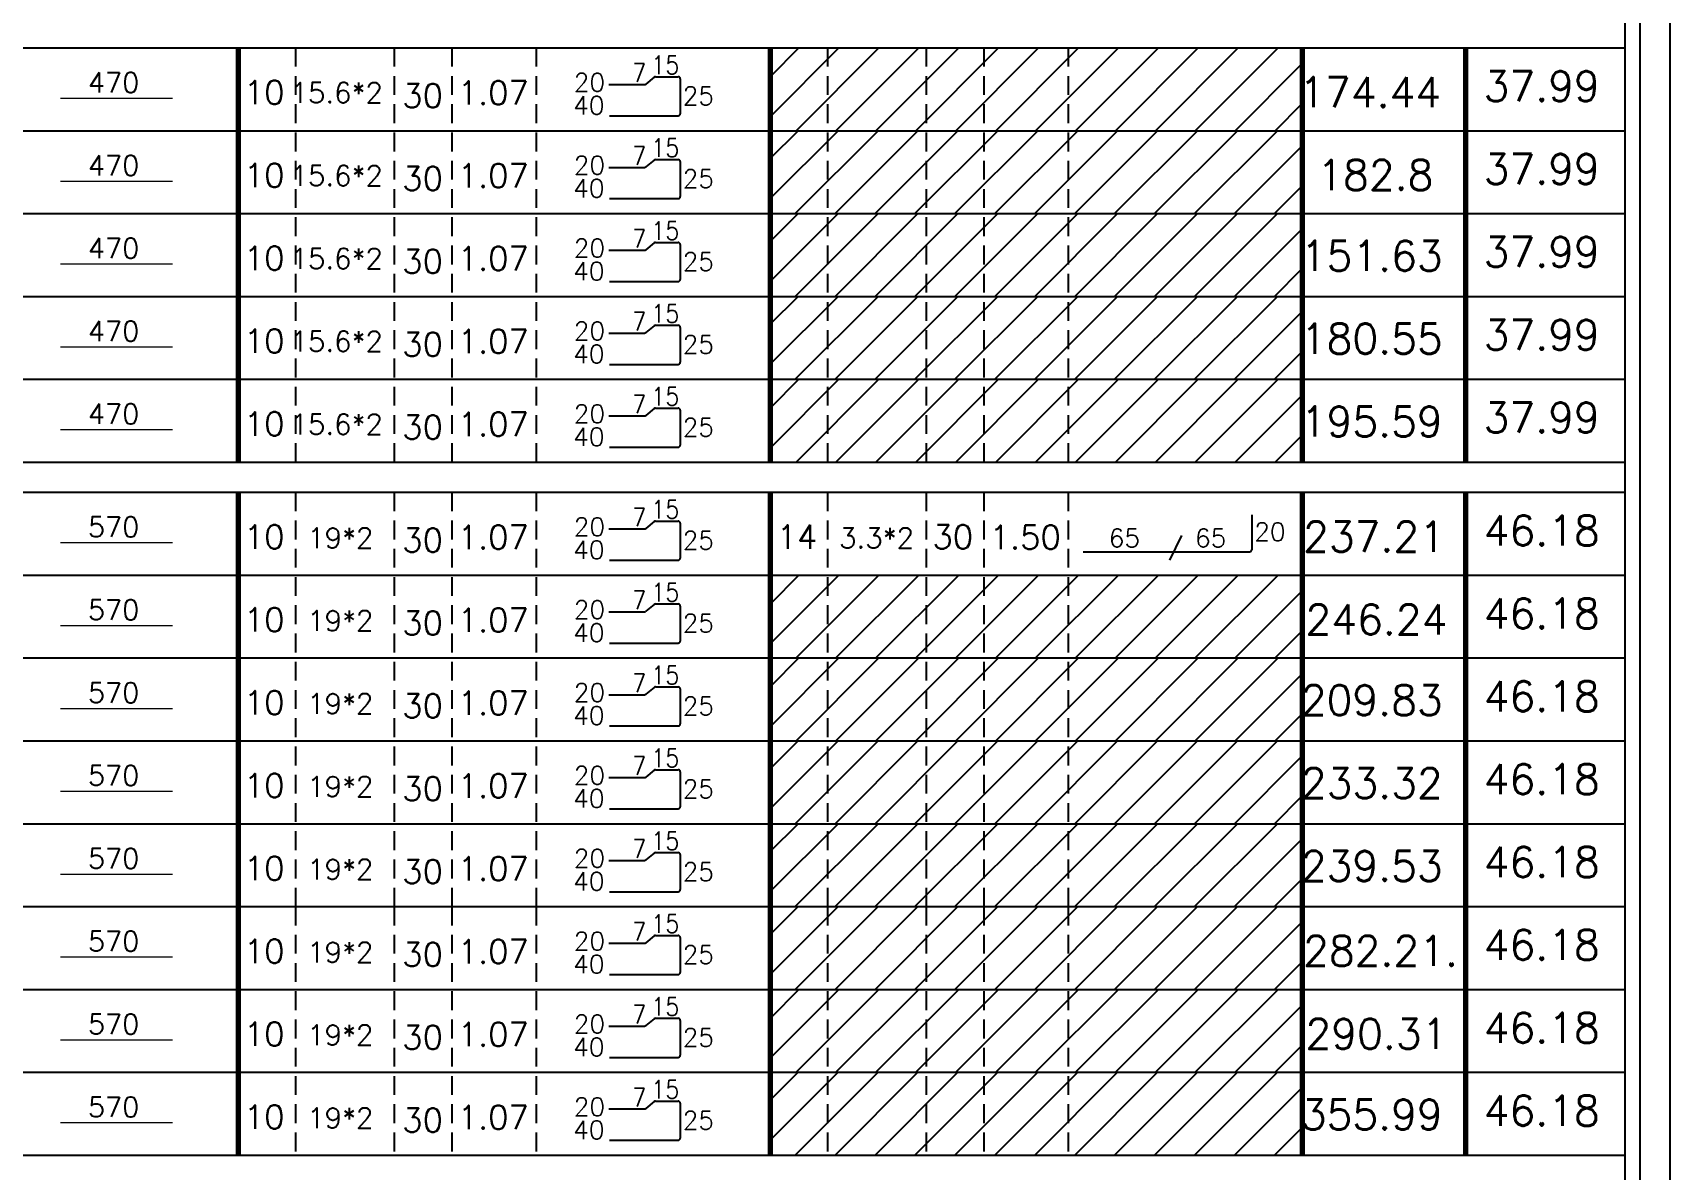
# Model space of a CAD drawing. Extents: x 370 to 5450, y -1052 to 155.
# Drawn here: x 4739.2 to 4847.9, y -15.8 to 59.7 of the extents above; entities that cross this region are included whole.
import ezdxf

# ---------------------------------------------------------------- set-up
doc = ezdxf.new("R2010")
doc.units = 0
doc.header["$LTSCALE"] = 5
doc.header["$MEASUREMENT"] = 0
doc.linetypes.add('HIDDEN', pattern=[0.375, 0.25, -0.125])
doc.layers.get('0').update_dxf_attribs({"linetype": 'CONTINUOUS'})
doc.layers.add('section', color=90, linetype='CONTINUOUS')
doc.layers.add('SHape', color=54, linetype='CONTINUOUS', lineweight=15)
doc.layers.add('Text-j2', color=2, linetype='CONTINUOUS', lineweight=15)
doc.styles.add('ITALICT', font='ROMANS.SHX')
doc.styles.get("Standard").update_dxf_attribs({"font": 'ROMANS.SHX'})
doc.styles.add('style1', font='romans.shx')

msp = doc.modelspace()

# ---------------------------------------------------------------- hatches: boundary and pattern name
at = {"layer": 'section', "linetype": 'Continuous'}
h = msp.add_hatch(dxfattribs=at)
h.set_pattern_fill('ANSI31', color=252, scale=15)
h.set_pattern_definition([(45, (0, -83), (-1.3258252, 1.3258252), [])])
h.paths.add_polyline_path([(4791.93552, 58.70638), (4788.19727, 58.70638), (4788.19727, 53.20638), (4791.93552, 53.20638)])
h.paths.add_polyline_path([(4798.48825, 58.70638), (4791.93552, 58.70638), (4791.93552, 53.20638), (4798.48825, 53.20638)])
h.paths.add_polyline_path([(4802.32267, 58.70638), (4798.48825, 58.70638), (4798.48825, 53.20638), (4802.32267, 53.20638)])
h.paths.add_polyline_path([(4807.9253, 58.70638), (4802.32267, 58.70638), (4802.32267, 53.20638), (4807.9253, 53.20638)])
h.paths.add_polyline_path([(4823.47178, 58.70638), (4807.9253, 58.70638), (4807.9253, 53.20638), (4823.47178, 53.20638)])
h = msp.add_hatch(dxfattribs=at)
h.set_pattern_fill('ANSI31', color=252, scale=15)
h.set_pattern_definition([(45, (-0.0542, -88.5), (-1.3258252, 1.3258252), [])])
h.paths.add_polyline_path([(4791.88131, 53.20638), (4788.14307, 53.20638), (4788.14307, 47.70638), (4791.88131, 47.70638)])
h.paths.add_polyline_path([(4798.43404, 53.20638), (4791.88131, 53.20638), (4791.88131, 47.70638), (4798.43404, 47.70638)])
h.paths.add_polyline_path([(4802.26847, 53.20638), (4798.43404, 53.20638), (4798.43404, 47.70638), (4802.26847, 47.70638)])
h.paths.add_polyline_path([(4807.87109, 53.20638), (4802.26847, 53.20638), (4802.26847, 47.70638), (4807.87109, 47.70638)])
h.paths.add_polyline_path([(4823.41757, 53.20638), (4807.87109, 53.20638), (4807.87109, 47.70638), (4823.41757, 47.70638)])
h = msp.add_hatch(dxfattribs=at)
h.set_pattern_fill('ANSI31', color=252, scale=15)
h.set_pattern_definition([(45, (-0.0542, -94), (-1.3258252, 1.3258252), [])])
h.paths.add_polyline_path([(4791.88131, 47.70638), (4788.14307, 47.70638), (4788.14307, 42.20638), (4791.88131, 42.20638)])
h.paths.add_polyline_path([(4798.43404, 47.70638), (4791.88131, 47.70638), (4791.88131, 42.20638), (4798.43404, 42.20638)])
h.paths.add_polyline_path([(4802.26847, 47.70638), (4798.43404, 47.70638), (4798.43404, 42.20638), (4802.26847, 42.20638)])
h.paths.add_polyline_path([(4807.87109, 47.70638), (4802.26847, 47.70638), (4802.26847, 42.20638), (4807.87109, 42.20638)])
h.paths.add_polyline_path([(4823.41757, 47.70638), (4807.87109, 47.70638), (4807.87109, 42.20638), (4823.41757, 42.20638)])
h = msp.add_hatch(dxfattribs=at)
h.set_pattern_fill('ANSI31', color=252, scale=15)
h.set_pattern_definition([(45, (-0.0542, -99.5), (-1.3258252, 1.3258252), [])])
h.paths.add_polyline_path([(4791.88131, 42.20638), (4788.14307, 42.20638), (4788.14307, 36.70638), (4791.88131, 36.70638)])
h.paths.add_polyline_path([(4798.43404, 42.20638), (4791.88131, 42.20638), (4791.88131, 36.70638), (4798.43404, 36.70638)])
h.paths.add_polyline_path([(4802.26847, 42.20638), (4798.43404, 42.20638), (4798.43404, 36.70638), (4802.26847, 36.70638)])
h.paths.add_polyline_path([(4807.87109, 42.20638), (4802.26847, 42.20638), (4802.26847, 36.70638), (4807.87109, 36.70638)])
h.paths.add_polyline_path([(4823.41757, 42.20638), (4807.87109, 42.20638), (4807.87109, 36.70638), (4823.41757, 36.70638)])
h = msp.add_hatch(dxfattribs=at)
h.set_pattern_fill('ANSI31', color=252, scale=15)
h.set_pattern_definition([(45, (0, -105), (-1.3258252, 1.3258252), [])])
h.paths.add_polyline_path([(4791.93552, 36.70638), (4788.19727, 36.70638), (4788.19727, 31.20638), (4791.93552, 31.20638)])
h.paths.add_polyline_path([(4798.48825, 36.70638), (4791.93552, 36.70638), (4791.93552, 31.20638), (4798.48825, 31.20638)])
h.paths.add_polyline_path([(4802.32267, 36.70638), (4798.48825, 36.70638), (4798.48825, 31.20638), (4802.32267, 31.20638)])
h.paths.add_polyline_path([(4807.9253, 36.70638), (4802.32267, 36.70638), (4802.32267, 31.20638), (4807.9253, 31.20638)])
h.paths.add_polyline_path([(4823.47178, 36.70638), (4807.9253, 36.70638), (4807.9253, 31.20638), (4823.47178, 31.20638)])
h = msp.add_hatch(dxfattribs=at)
h.set_pattern_fill('ANSI31', color=252, scale=15)
h.set_pattern_definition([(45, (0, -118), (-1.3258252, 1.3258252), [])])
h.paths.add_polyline_path([(4791.93552, 23.70638), (4788.19727, 23.70638), (4788.19727, 18.20638), (4791.93552, 18.20638)])
h.paths.add_polyline_path([(4798.48825, 23.70638), (4791.93552, 23.70638), (4791.93552, 18.20638), (4798.48825, 18.20638)])
h.paths.add_polyline_path([(4802.32267, 23.70638), (4798.48825, 23.70638), (4798.48825, 18.20638), (4802.32267, 18.20638)])
h.paths.add_polyline_path([(4807.9253, 23.70638), (4802.32267, 23.70638), (4802.32267, 18.20638), (4807.9253, 18.20638)])
h.paths.add_polyline_path([(4823.47178, 23.70638), (4807.9253, 23.70638), (4807.9253, 18.20638), (4823.47178, 18.20638)])
h = msp.add_hatch(dxfattribs=at)
h.set_pattern_fill('ANSI31', color=252, scale=15)
h.set_pattern_definition([(45, (0, -123.5), (-1.3258252, 1.3258252), [])])
h.paths.add_polyline_path([(4791.93552, 18.20638), (4788.19727, 18.20638), (4788.19727, 12.70638), (4791.93552, 12.70638)])
h.paths.add_polyline_path([(4798.48825, 18.20638), (4791.93552, 18.20638), (4791.93552, 12.70638), (4798.48825, 12.70638)])
h.paths.add_polyline_path([(4802.32267, 18.20638), (4798.48825, 18.20638), (4798.48825, 12.70638), (4802.32267, 12.70638)])
h.paths.add_polyline_path([(4807.9253, 18.20638), (4802.32267, 18.20638), (4802.32267, 12.70638), (4807.9253, 12.70638)])
h.paths.add_polyline_path([(4823.47178, 18.20638), (4807.9253, 18.20638), (4807.9253, 12.70638), (4823.47178, 12.70638)])
h = msp.add_hatch(dxfattribs=at)
h.set_pattern_fill('ANSI31', color=252, scale=15)
h.set_pattern_definition([(45, (-0.0542, -129), (-1.3258252, 1.3258252), [])])
h.paths.add_polyline_path([(4791.88131, 12.70638), (4788.14307, 12.70638), (4788.14307, 7.20638), (4791.88131, 7.20638)])
h.paths.add_polyline_path([(4798.43404, 12.70638), (4791.88131, 12.70638), (4791.88131, 7.20638), (4798.43404, 7.20638)])
h.paths.add_polyline_path([(4802.26847, 12.70638), (4798.43404, 12.70638), (4798.43404, 7.20638), (4802.26847, 7.20638)])
h.paths.add_polyline_path([(4807.87109, 12.70638), (4802.26847, 12.70638), (4802.26847, 7.20638), (4807.87109, 7.20638)])
h.paths.add_polyline_path([(4823.41757, 12.70638), (4807.87109, 12.70638), (4807.87109, 7.20638), (4823.41757, 7.20638)])
h = msp.add_hatch(dxfattribs=at)
h.set_pattern_fill('ANSI31', color=252, scale=15)
h.set_pattern_definition([(45, (-0.0542, -134.5), (-1.3258252, 1.3258252), [])])
h.paths.add_polyline_path([(4791.88131, 7.20638), (4788.14307, 7.20638), (4788.14307, 1.70638), (4791.88131, 1.70638)])
h.paths.add_polyline_path([(4798.43404, 7.20638), (4791.88131, 7.20638), (4791.88131, 1.70638), (4798.43404, 1.70638)])
h.paths.add_polyline_path([(4802.26847, 7.20638), (4798.43404, 7.20638), (4798.43404, 1.70638), (4802.26847, 1.70638)])
h.paths.add_polyline_path([(4807.87109, 7.20638), (4802.26847, 7.20638), (4802.26847, 1.70638), (4807.87109, 1.70638)])
h.paths.add_polyline_path([(4823.41757, 7.20638), (4807.87109, 7.20638), (4807.87109, 1.70638), (4823.41757, 1.70638)])
h = msp.add_hatch(dxfattribs=at)
h.set_pattern_fill('ANSI31', color=252, scale=15)
h.set_pattern_definition([(45, (-0.0542, -140), (-1.3258252, 1.3258252), [])])
h.paths.add_polyline_path([(4791.88131, 1.70638), (4788.14307, 1.70638), (4788.14307, -3.79362), (4791.88131, -3.79362)])
h.paths.add_polyline_path([(4798.43404, 1.70638), (4791.88131, 1.70638), (4791.88131, -3.79362), (4798.43404, -3.79362)])
h.paths.add_polyline_path([(4802.26847, 1.70638), (4798.43404, 1.70638), (4798.43404, -3.79362), (4802.26847, -3.79362)])
h.paths.add_polyline_path([(4807.87109, 1.70638), (4802.26847, 1.70638), (4802.26847, -3.79362), (4807.87109, -3.79362)])
h.paths.add_polyline_path([(4823.41757, 1.70638), (4807.87109, 1.70638), (4807.87109, -3.79362), (4823.41757, -3.79362)])
h = msp.add_hatch(dxfattribs=at)
h.set_pattern_fill('ANSI31', color=252, scale=15)
h.set_pattern_definition([(45, (0, -145.5), (-1.3258252, 1.3258252), [])])
h.paths.add_polyline_path([(4791.93552, -3.79362), (4788.19727, -3.79362), (4788.19727, -9.29362), (4791.93552, -9.29362)])
h.paths.add_polyline_path([(4798.48825, -3.79362), (4791.93552, -3.79362), (4791.93552, -9.29362), (4798.48825, -9.29362)])
h.paths.add_polyline_path([(4802.32267, -3.79362), (4798.48825, -3.79362), (4798.48825, -9.29362), (4802.32267, -9.29362)])
h.paths.add_polyline_path([(4807.9253, -3.79362), (4802.32267, -3.79362), (4802.32267, -9.29362), (4807.9253, -9.29362)])
h.paths.add_polyline_path([(4823.47178, -3.79362), (4807.9253, -3.79362), (4807.9253, -9.29362), (4823.47178, -9.29362)])
h = msp.add_hatch(dxfattribs=at)
h.set_pattern_fill('ANSI31', color=252, scale=15)
h.set_pattern_definition([(45, (-0.0542, -151), (-1.3258252, 1.3258252), [])])
h.paths.add_polyline_path([(4791.88131, -9.29362), (4788.14307, -9.29362), (4788.14307, -14.79362), (4791.88131, -14.79362)])
h.paths.add_polyline_path([(4798.43404, -9.29362), (4791.88131, -9.29362), (4791.88131, -14.79362), (4798.43404, -14.79362)])
h.paths.add_polyline_path([(4802.26847, -9.29362), (4798.43404, -9.29362), (4798.43404, -14.79362), (4802.26847, -14.79362)])
h.paths.add_polyline_path([(4807.87109, -9.29362), (4802.26847, -9.29362), (4802.26847, -14.79362), (4807.87109, -14.79362)])
h.paths.add_polyline_path([(4823.41757, -9.29362), (4807.87109, -9.29362), (4807.87109, -14.79362), (4823.41757, -14.79362)])

# ---------------------------------------------------------------- linework, layer by layer
at = {"color": 7, "linetype": 'Continuous'}
for p, q in [((4844.89551, 151.37236), (4844.89551, -92.79362)), ((4430.93901, 58.70638), (4844.89551, 58.70638)), ((4430.93901, 58.70638), (4844.89551, 58.70638)), ((4430.93901, 53.20638), (4844.89551, 53.20638)), ((4430.93901, 47.70638), (4844.89551, 47.70638)), ((4430.93901, 42.20638), (4844.89551, 42.20638)), ((4430.93901, 36.70638), (4844.89551, 36.70638)), ((4430.93901, 31.20638), (4844.89551, 31.20638)), ((4430.93901, 29.20638), (4844.89551, 29.20638)), ((4430.93901, 29.20638), (4844.89551, 29.20638)), ((4430.93901, 23.70638), (4844.89551, 23.70638)), ((4430.93901, 18.20638), (4844.89551, 18.20638)), ((4430.93901, 12.70638), (4844.89551, 12.70638)), ((4430.93901, 7.20638), (4844.89551, 7.20638)), ((4430.93901, 1.70638), (4844.89551, 1.70638)), ((4430.93901, 1.70638), (4844.89551, 1.70638)), ((4430.93901, 1.70638), (4844.89551, 1.70638)), ((4430.93901, 1.70638), (4844.89551, 1.70638)), ((4430.93901, -3.79362), (4844.89551, -3.79362)), ((4430.93901, -9.29362), (4844.89551, -9.29362)), ((4430.93901, -14.79362), (4844.89551, -14.79362))]:
    msp.add_line(p, q, dxfattribs=at)
at = {"color": 7, "linetype": 'HIDDEN'}
for p, q in [((4756.61152, 58.70638), (4756.61152, 31.20638)), ((4763.16425, 58.70638), (4763.16425, 31.20638)), ((4766.99867, 58.70638), (4766.99867, 31.20638)), ((4772.6013, 58.70638), (4772.6013, 31.20638)), ((4791.93552, 58.70638), (4791.93552, 31.20638)), ((4798.48825, 58.70638), (4798.48825, 31.20638)), ((4802.32267, 58.70638), (4802.32267, 31.20638)), ((4807.9253, 58.70638), (4807.9253, 31.20638)), ((4756.61152, 29.20638), (4756.61152, 1.70638)), ((4763.16425, 29.20638), (4763.16425, 1.70638)), ((4766.99867, 29.20638), (4766.99867, 1.70638)), ((4772.6013, 29.20638), (4772.6013, 1.70638)), ((4791.93552, 29.20638), (4791.93552, 1.70638)), ((4798.48825, 29.20638), (4798.48825, 1.70638)), ((4802.32267, 29.20638), (4802.32267, 1.70638)), ((4807.9253, 29.20638), (4807.9253, 1.70638)), ((4756.61152, 1.70638), (4756.61152, -14.79362)), ((4763.16425, 1.70638), (4763.16425, -14.79362)), ((4766.99867, 1.70638), (4766.99867, -14.79362)), ((4772.6013, 1.70638), (4772.6013, -14.79362)), ((4791.93552, 1.70638), (4791.93552, -14.79362)), ((4798.48825, 1.70638), (4798.48825, -14.79362)), ((4802.32267, 1.70638), (4802.32267, -14.79362)), ((4807.9253, 1.70638), (4807.9253, -14.79362))]:
    msp.add_line(p, q, dxfattribs=at)
at = {"color": 6, "linetype": 'Continuous'}
for p, q in [((4780.42745, 56.7591), (4779.88314, 56.3044)), ((4780.51619, 56.79129), (4782.02282, 56.79129)), ((4782.16124, 56.65287), (4782.16124, 54.33431)), ((4777.42308, 56.27221), (4779.79439, 56.27221)), ((4777.46001, 54.19589), (4782.02282, 54.19589)), ((4780.42745, 51.2591), (4779.88314, 50.8044)), ((4780.51619, 51.29129), (4782.02282, 51.29129)), ((4782.16124, 51.15287), (4782.16124, 48.83431)), ((4777.42308, 50.77221), (4779.79439, 50.77221)), ((4777.46001, 48.69589), (4782.02282, 48.69589)), ((4780.42745, 45.7591), (4779.88314, 45.3044)), ((4780.51619, 45.79129), (4782.02282, 45.79129)), ((4777.42308, 45.27221), (4779.79439, 45.27221)), ((4782.16124, 45.65287), (4782.16124, 43.33431)), ((4777.46001, 43.19589), (4782.02282, 43.19589)), ((4780.42745, 40.2591), (4779.88314, 39.8044)), ((4780.51619, 40.29129), (4782.02282, 40.29129)), ((4777.42308, 39.77221), (4779.79439, 39.77221)), ((4782.16124, 40.15287), (4782.16124, 37.83431)), ((4777.46001, 37.69589), (4782.02282, 37.69589)), ((4777.42308, 34.27221), (4779.79439, 34.27221)), ((4780.42745, 34.7591), (4779.88314, 34.3044)), ((4780.51619, 34.79129), (4782.02282, 34.79129)), ((4782.16124, 34.65287), (4782.16124, 32.33431)), ((4777.46001, 32.19589), (4782.02282, 32.19589)), ((4780.42745, 27.2591), (4779.88314, 26.8044)), ((4780.51619, 27.29129), (4782.02282, 27.29129)), ((4820.11542, 27.71405), (4820.11542, 25.39549)), ((4777.42308, 26.77221), (4779.79439, 26.77221)), ((4782.16124, 27.15287), (4782.16124, 24.83431)), ((4808.92678, 25.25707), (4819.97699, 25.25707)), ((4777.46001, 24.69589), (4782.02282, 24.69589)), ((4780.42745, 21.7591), (4779.88314, 21.3044)), ((4780.51619, 21.79129), (4782.02282, 21.79129)), ((4777.42308, 21.27221), (4779.79439, 21.27221)), ((4782.16124, 21.65287), (4782.16124, 19.33431)), ((4777.46001, 19.19589), (4782.02282, 19.19589)), ((4777.42308, 15.77221), (4779.79439, 15.77221)), ((4780.42745, 16.2591), (4779.88314, 15.8044)), ((4780.51619, 16.29129), (4782.02282, 16.29129)), ((4782.16124, 16.15287), (4782.16124, 13.83431)), ((4777.46001, 13.69589), (4782.02282, 13.69589)), ((4777.42308, 10.27221), (4779.79439, 10.27221)), ((4780.42745, 10.7591), (4779.88314, 10.3044)), ((4780.51619, 10.79129), (4782.02282, 10.79129)), ((4782.16124, 10.65287), (4782.16124, 8.33431)), ((4777.46001, 8.19589), (4782.02282, 8.19589)), ((4777.42308, 4.77221), (4779.79439, 4.77221)), ((4780.42745, 5.2591), (4779.88314, 4.8044)), ((4780.51619, 5.29129), (4782.02282, 5.29129)), ((4782.16124, 5.15287), (4782.16124, 2.83431)), ((4777.46001, 2.69589), (4782.02282, 2.69589)), ((4777.42308, -0.72779), (4779.79439, -0.72779)), ((4780.42745, -0.2409), (4779.88314, -0.6956)), ((4780.51619, -0.20871), (4782.02282, -0.20871)), ((4782.16124, -0.34713), (4782.16124, -2.66569)), ((4777.46001, -2.80411), (4782.02282, -2.80411)), ((4777.42308, -6.22779), (4779.79439, -6.22779)), ((4780.42745, -5.7409), (4779.88314, -6.1956)), ((4780.51619, -5.70871), (4782.02282, -5.70871)), ((4782.16124, -5.84713), (4782.16124, -8.16569)), ((4777.46001, -8.30411), (4782.02282, -8.30411)), ((4777.42308, -11.72779), (4779.79439, -11.72779)), ((4780.42745, -11.2409), (4779.88314, -11.6956)), ((4780.51619, -11.20871), (4782.02282, -11.20871)), ((4782.16124, -11.34713), (4782.16124, -13.66569)), ((4777.46001, -13.80411), (4782.02282, -13.80411))]:
    msp.add_line(p, q, dxfattribs=at)
at = {"color": 252, "linetype": 'Continuous'}
msp.add_lwpolyline([(4427.90608, -142.16633), (4847.90608, -142.16633), (4847.90608, 154.83367), (4427.90608, 154.83367)], close=True, dxfattribs=at)
at = {"color": 2, "linetype": 'Continuous'}
msp.add_lwpolyline([(4429.90608, -140.16633), (4845.90608, -140.16633), (4845.90608, 152.83367), (4429.90608, 152.83367)], close=True, dxfattribs=at)
at = {"color": 7, "linetype": 'Continuous', "const_width": 0.35}
for points in [[(4752.81907, 31.20638), (4752.81907, 58.70638)], [(4788.14307, 31.20638), (4788.14307, 58.70638)], [(4823.47178, 31.20638), (4823.47178, 58.70638)], [(4834.31744, 31.20638), (4834.31744, 58.70638)], [(4752.81907, 1.70638), (4752.81907, 29.20638)], [(4788.14307, 1.70638), (4788.14307, 29.20638)], [(4823.47178, 1.70638), (4823.47178, 29.20638)], [(4834.31744, 1.70638), (4834.31744, 29.20638)], [(4752.81907, -14.79362), (4752.81907, 1.70638)], [(4788.14307, -14.79362), (4788.14307, 1.70638)], [(4823.47178, -14.79362), (4823.47178, 1.70638)], [(4834.31744, -14.79362), (4834.31744, 1.70638)]]:
    msp.add_lwpolyline(points, dxfattribs=at)
at = {"color": 6, "linetype": 'Continuous'}
for centre, start, end in [((4780.51619, 56.65287), 90, 129.8743939), ((4782.02282, 56.65287), 0, 90), ((4779.79439, 56.41063), 270, 309.8743939), ((4782.02282, 54.33431), 270, 0), ((4780.51619, 51.15287), 90, 129.8743939), ((4782.02282, 51.15287), 0, 90), ((4779.79439, 50.91063), 270, 309.8743939), ((4782.02282, 48.83431), 270, 0), ((4780.51619, 45.65287), 90, 129.8743939), ((4782.02282, 45.65287), 0, 90), ((4779.79439, 45.41063), 270, 309.8743939), ((4782.02282, 43.33431), 270, 0), ((4780.51619, 40.15287), 90, 129.8743939), ((4782.02282, 40.15287), 0, 90), ((4779.79439, 39.91063), 270, 309.8743939), ((4782.02282, 37.83431), 270, 0), ((4779.79439, 34.41063), 270, 309.8743939), ((4780.51619, 34.65287), 90, 129.8743939), ((4782.02282, 34.65287), 0, 90), ((4782.02282, 32.33431), 270, 0), ((4780.51619, 27.15287), 90, 129.8743939), ((4782.02282, 27.15287), 0, 90), ((4779.79439, 26.91063), 270, 309.8743939), ((4819.97699, 25.39549), 270, 0), ((4782.02282, 24.83431), 270, 0), ((4780.51619, 21.65287), 90, 129.8743939), ((4782.02282, 21.65287), 0, 90), ((4779.79439, 21.41063), 270, 309.8743939), ((4782.02282, 19.33431), 270, 0), ((4779.79439, 15.91063), 270, 309.8743939), ((4780.51619, 16.15287), 90, 129.8743939), ((4782.02282, 16.15287), 0, 90), ((4782.02282, 13.83431), 270, 0), ((4779.79439, 10.41063), 270, 309.8743939), ((4780.51619, 10.65287), 90, 129.8743939), ((4782.02282, 10.65287), 0, 90), ((4782.02282, 8.33431), 270, 0), ((4779.79439, 4.91063), 270, 309.8743939), ((4780.51619, 5.15287), 90, 129.8743939), ((4782.02282, 5.15287), 0, 90), ((4782.02282, 2.83431), 270, 0), ((4779.79439, -0.58937), 270, 309.8743939), ((4780.51619, -0.34713), 90, 129.8743939), ((4782.02282, -0.34713), 0, 90), ((4782.02282, -2.66569), 270, 0), ((4779.79439, -6.08937), 270, 309.8743939), ((4780.51619, -5.84713), 90, 129.8743939), ((4782.02282, -5.84713), 0, 90), ((4782.02282, -8.16569), 270, 0), ((4779.79439, -11.58937), 270, 309.8743939), ((4780.51619, -11.34713), 90, 129.8743939), ((4782.02282, -11.34713), 0, 90), ((4782.02282, -13.66569), 270, 0)]:
    msp.add_arc(centre, 0.13842, start, end, dxfattribs=at)
at = {"layer": 'section', "color": 252, "linetype": 'Continuous'}
msp.add_line((4815.45254, 26.3478), (4814.6487, 24.69078), dxfattribs=at)
at = {"layer": 'SHape', "color": 6}
for p, q in [((4741.02194, 55.36497), (4748.43855, 55.36497)), ((4741.02194, 49.86497), (4748.43855, 49.86497)), ((4741.02194, 44.36497), (4748.43855, 44.36497)), ((4741.02194, 38.86497), (4748.43855, 38.86497)), ((4741.02194, 33.36497), (4748.43855, 33.36497)), ((4741.02194, 25.86497), (4748.43855, 25.86497)), ((4741.02194, 20.36497), (4748.43855, 20.36497)), ((4741.02194, 14.86497), (4748.43855, 14.86497)), ((4741.02194, 9.36497), (4748.43855, 9.36497)), ((4741.02194, 3.86497), (4748.43855, 3.86497)), ((4741.02194, -1.63503), (4748.43855, -1.63503)), ((4741.02194, -7.13503), (4748.43855, -7.13503)), ((4741.02194, -12.63503), (4748.43855, -12.63503))]:
    msp.add_line(p, q, dxfattribs=at)

# ---------------------------------------------------------------- texts
at = {"color": 1, "linetype": 'Continuous'}
for s, p in [('174.44', (4823.26689, 54.76339)), ('37.99', (4835.51466, 55.16305)), ('182.8', (4824.46396, 49.26339)), ('37.99', (4835.51466, 49.66305)), ('151.63', (4823.37261, 43.90155)), ('37.99', (4835.51466, 44.16305)), ('180.55', (4823.37261, 38.40155)), ('37.99', (4835.51466, 38.66305)), ('195.59', (4823.37261, 32.90155)), ('37.99', (4835.51466, 33.16305)), ('237.21', (4823.52158, 25.26339)), ('46.18', (4835.51466, 25.66305)), ('246.24', (4823.68226, 19.76339)), ('46.18', (4835.51466, 20.16305)), ('209.83', (4823.37261, 14.40155)), ('46.18', (4835.51466, 14.66305)), ('233.32', (4823.37261, 8.90155)), ('46.18', (4835.51466, 9.16305)), ('46.18', (4835.51466, 3.66305)), ('239.53', (4823.37261, 3.40155)), ('46.18', (4835.51466, -1.83695)), ('282.21.', (4823.52158, -2.23661)), ('46.18', (4835.51466, -7.33695)), ('290.31', (4823.68226, -7.73661)), ('46.18', (4835.51466, -12.83695)), ('355.99', (4823.37261, -13.09845))]:
    msp.add_text(s, height=2, dxfattribs=at).set_placement(p)
at = {"color": 1, "linetype": 'Continuous', "style": 'ITALICT'}
for s, height, p in [('10', 1.578422, (4753.18852, 54.95762)), ('15.6*2', 1.35, (4756.28474, 55.04766)), ('30', 1.578422, (4763.70563, 54.74113)), ('1.07', 1.578422, (4767.37968, 54.93456)), ('10', 1.578422, (4753.18852, 49.45762)), ('15.6*2', 1.35, (4756.28474, 49.54766)), ('30', 1.578422, (4763.70563, 49.24113)), ('1.07', 1.578422, (4767.37968, 49.43456)), ('10', 1.578422, (4753.18852, 43.95762)), ('15.6*2', 1.35, (4756.28474, 44.04766)), ('30', 1.578422, (4763.70563, 43.74113)), ('1.07', 1.578422, (4767.37968, 43.93456)), ('10', 1.578422, (4753.18852, 38.45762)), ('15.6*2', 1.35, (4756.28474, 38.54766)), ('30', 1.578422, (4763.70563, 38.24113)), ('1.07', 1.578422, (4767.37968, 38.43456)), ('10', 1.578422, (4753.18852, 32.95762)), ('15.6*2', 1.35, (4756.28474, 33.04766)), ('30', 1.578422, (4763.70563, 32.74113)), ('1.07', 1.578422, (4767.37968, 32.93456)), ('10', 1.578422, (4753.18852, 25.45762)), ('19*2', 1.35, (4757.39251, 25.49979)), ('30', 1.578422, (4763.70563, 25.24113)), ('1.07', 1.578422, (4767.37968, 25.43456)), ('14', 1.578422, (4788.56298, 25.45762)), ('3.3*2', 1.35, (4792.71651, 25.49979)), ('30', 1.578422, (4798.90817, 25.45762)), ('1.50', 1.578422, (4802.70368, 25.43456)), ('10', 1.578422, (4753.18852, 19.95762)), ('19*2', 1.35, (4757.39251, 19.99979)), ('30', 1.578422, (4763.70563, 19.74113)), ('1.07', 1.578422, (4767.37968, 19.93456)), ('10', 1.578422, (4753.18852, 14.45762)), ('19*2', 1.35, (4757.39251, 14.49979)), ('30', 1.578422, (4763.70563, 14.24113)), ('1.07', 1.578422, (4767.37968, 14.43456)), ('10', 1.578422, (4753.18852, 8.95762)), ('19*2', 1.35, (4757.39251, 8.99979)), ('30', 1.578422, (4763.70563, 8.74113)), ('1.07', 1.578422, (4767.37968, 8.93456)), ('10', 1.578422, (4753.18852, 3.45762)), ('19*2', 1.35, (4757.39251, 3.49979)), ('30', 1.578422, (4763.70563, 3.24113)), ('1.07', 1.578422, (4767.37968, 3.43456)), ('10', 1.578422, (4753.18852, -2.04238)), ('19*2', 1.35, (4757.39251, -2.00021)), ('30', 1.578422, (4763.70563, -2.25887)), ('1.07', 1.578422, (4767.37968, -2.06544)), ('10', 1.578422, (4753.18852, -7.54238)), ('19*2', 1.35, (4757.39251, -7.50021)), ('30', 1.578422, (4763.70563, -7.75887)), ('1.07', 1.578422, (4767.37968, -7.56544)), ('10', 1.578422, (4753.18852, -13.04238)), ('19*2', 1.35, (4757.39251, -13.00021)), ('30', 1.578422, (4763.70563, -13.25887)), ('1.07', 1.578422, (4767.37968, -13.06544))]:
    msp.add_text(s, height=height, dxfattribs=at).set_placement(p)
at = {"layer": 'Text-j2', "color": 6, "style": 'style1', "width": 0.9}
for s, height, p in [('7', 1.21119, (4778.98675, 56.44674)), ('15', 1.211186, (4780.2409, 56.96674)), ('15', 1.211186, (4780.2409, 51.46674)), ('7', 1.21119, (4778.98675, 50.94674)), ('15', 1.211186, (4780.2409, 45.96674)), ('7', 1.21119, (4778.98675, 45.44674)), ('15', 1.211186, (4780.2409, 40.46674)), ('7', 1.21119, (4778.98675, 39.94674)), ('15', 1.211186, (4780.2409, 34.96674)), ('7', 1.21119, (4778.98675, 34.44674)), ('15', 1.211186, (4780.2409, 27.46674)), ('7', 1.21119, (4778.98675, 26.94674)), ('15', 1.211186, (4780.2409, 21.96674)), ('7', 1.21119, (4778.98675, 21.44674)), ('15', 1.211186, (4780.2409, 16.46674)), ('7', 1.21119, (4778.98675, 15.94674)), ('15', 1.211186, (4780.2409, 10.96674)), ('7', 1.21119, (4778.98675, 10.44674)), ('15', 1.211186, (4780.2409, 5.46674)), ('7', 1.21119, (4778.98675, 4.94674)), ('15', 1.211186, (4780.2409, -0.03326)), ('7', 1.21119, (4778.98675, -0.55326)), ('15', 1.211186, (4780.2409, -5.53326)), ('7', 1.21119, (4778.98675, -6.05326)), ('7', 1.21119, (4778.98675, -11.55326)), ('15', 1.211186, (4780.2409, -11.03326))]:
    msp.add_text(s, height=height, dxfattribs=at).set_placement(p)
at = {"layer": 'Text-j2', "color": 6, "style": 'style1'}
for s, height, p in [('470', 1.325874, (4742.83322, 55.74065)), ('20', 1.211186, (4775.09784, 55.80759)), ('40', 1.211186, (4775.05829, 54.27911)), ('25', 1.211186, (4782.33081, 54.91155)), ('470', 1.325874, (4742.83322, 50.24065)), ('20', 1.211186, (4775.09784, 50.30759)), ('25', 1.211186, (4782.33081, 49.41155)), ('40', 1.211186, (4775.05829, 48.77911)), ('470', 1.325874, (4742.83322, 44.74065)), ('20', 1.211186, (4775.09784, 44.80759)), ('25', 1.211186, (4782.33081, 43.91155)), ('40', 1.211186, (4775.05829, 43.27911)), ('470', 1.325874, (4742.83322, 39.24065)), ('20', 1.211186, (4775.09784, 39.30759)), ('25', 1.211186, (4782.33081, 38.41155)), ('40', 1.211186, (4775.05829, 37.77911)), ('470', 1.325874, (4742.83322, 33.74065)), ('20', 1.211186, (4775.09784, 33.80759)), ('25', 1.211186, (4782.33081, 32.91155)), ('40', 1.211186, (4775.05829, 32.27911)), ('570', 1.325874, (4742.83322, 26.24065)), ('20', 1.211186, (4775.09784, 26.30759)), ('25', 1.211186, (4782.33081, 25.41155)), ('65', 1.211186, (4810.62183, 25.56275)), ('65', 1.211186, (4816.35131, 25.56275)), ('20', 1.211186, (4820.28499, 25.97273)), ('40', 1.211186, (4775.05829, 24.77911)), ('570', 1.325874, (4742.83322, 20.74065)), ('20', 1.211186, (4775.09784, 20.80759)), ('25', 1.211186, (4782.33081, 19.91155)), ('40', 1.211186, (4775.05829, 19.27911)), ('570', 1.325874, (4742.83322, 15.24065)), ('20', 1.211186, (4775.09784, 15.30759)), ('25', 1.211186, (4782.33081, 14.41155)), ('40', 1.211186, (4775.05829, 13.77911)), ('570', 1.325874, (4742.83322, 9.74065)), ('20', 1.211186, (4775.09784, 9.80759)), ('25', 1.211186, (4782.33081, 8.91155)), ('40', 1.211186, (4775.05829, 8.27911)), ('570', 1.325874, (4742.83322, 4.24065)), ('20', 1.211186, (4775.09784, 4.30759)), ('25', 1.211186, (4782.33081, 3.41155)), ('40', 1.211186, (4775.05829, 2.77911)), ('570', 1.325874, (4742.83322, -1.25935)), ('20', 1.211186, (4775.09784, -1.19241)), ('25', 1.211186, (4782.33081, -2.08845)), ('40', 1.211186, (4775.05829, -2.72089)), ('570', 1.325874, (4742.83322, -6.75935)), ('20', 1.211186, (4775.09784, -6.69241)), ('25', 1.211186, (4782.33081, -7.58845)), ('40', 1.211186, (4775.05829, -8.22089)), ('570', 1.325874, (4742.83322, -12.25935)), ('20', 1.211186, (4775.09784, -12.19241)), ('25', 1.211186, (4782.33081, -13.08845)), ('40', 1.211186, (4775.05829, -13.72089))]:
    msp.add_text(s, height=height, dxfattribs=at).set_placement(p)

doc.saveas('drawing.dxf')
